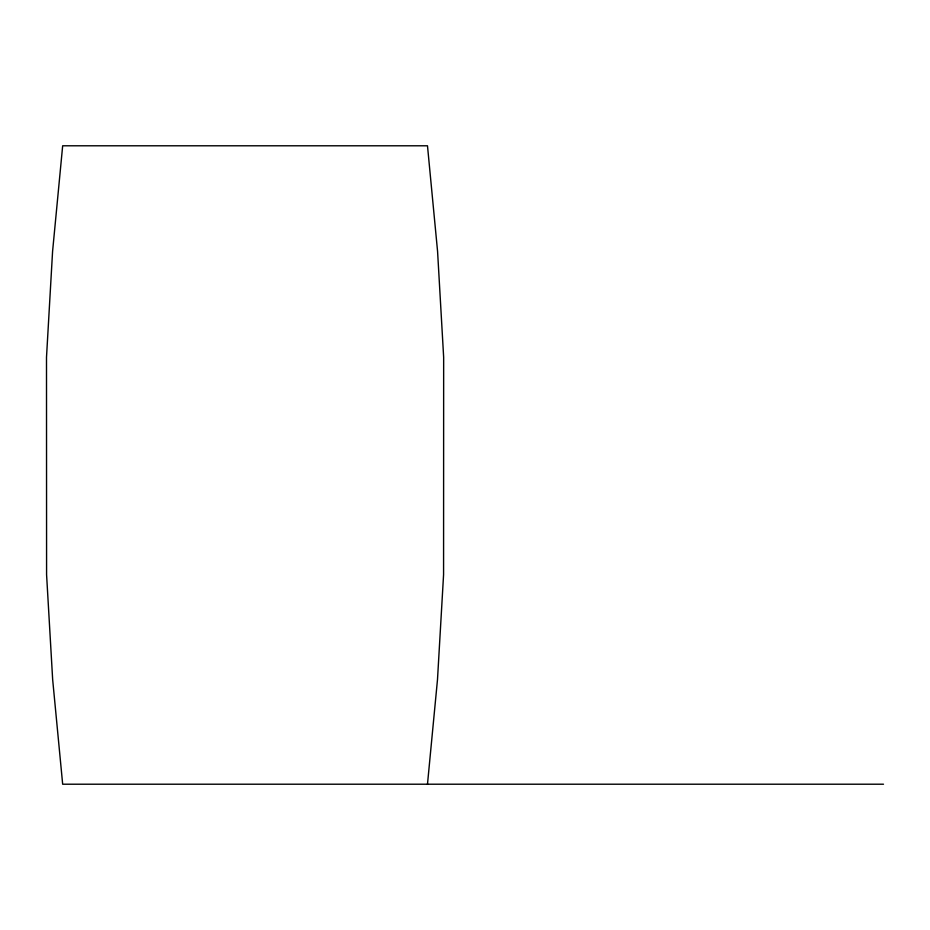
<?xml version="1.0" encoding="UTF-8"?>
<svg xmlns="http://www.w3.org/2000/svg" width="930" height="930" viewBox="0 0 930 930"><rect width="100%" height="100%" fill="white"/><g stroke="black" fill="none" stroke-linecap="round" stroke-linejoin="round"><path stroke-width="1.4" d="M427.486 784.211L437.495 679.598L443.575 574.694L443.656 357.341L437.577 251.414L427.486 145.789L62.67 145.789L52.58 251.414L46.5 357.341L46.581 574.694L52.661 679.598L62.67 784.211L883.5 784.211"/></g></svg>
